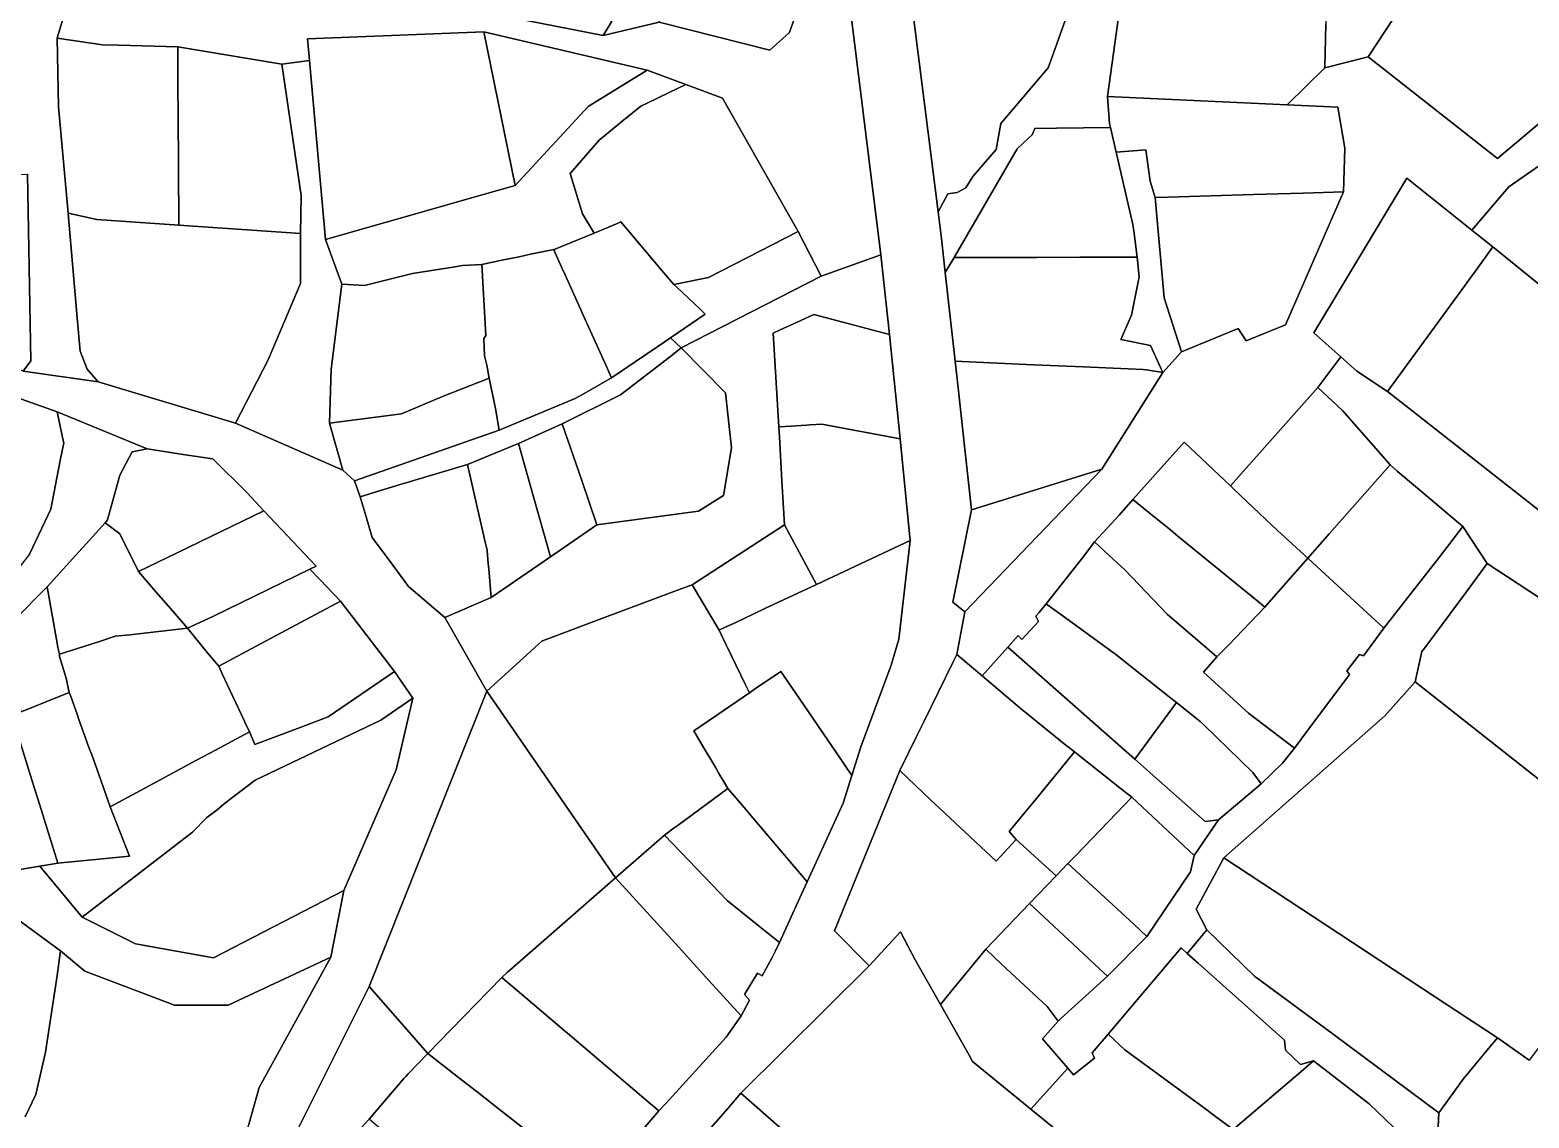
# Model space of a CAD drawing. Header units: inches. Extents: x 469561 to 471650, y 1000291 to 1003909.
# Drawn here: x 470679.8 to 470915.9, y 1002360.7 to 1002532 of the extents above; entities that cross this region are included whole.
import ezdxf

# ---------------------------------------------------------------- set-up
doc = ezdxf.new("R2010")
doc.units = ezdxf.units.IN
doc.header["$MEASUREMENT"] = 0
doc.layers.add('Gulele_10_08_New_Parcel', color=7, linetype='Continuous')

msp = doc.modelspace()

# ---------------------------------------------------------------- linework, layer by layer
at = {"layer": 'Gulele_10_08_New_Parcel'}
for points in [[(470770.0717, 1002531.1356), (470771.3655, 1002533.2919), (470773.953, 1002549.507), (470772.3142, 1002558.7358), (470779.128, 1002560.1158), (470788.6417, 1002569.1918), (470793.9631, 1002577.7971), (470794.2103, 1002571.3618), (470781.7736, 1002555.4943), (470779.671, 1002548.4184), (470781.3338, 1002547.7332), (470782.2689, 1002547.3886), (470779.2759, 1002534.9464), (470778.8694, 1002533.2563)], [(470725.394, 1002535.3619), (470729.5443, 1002549.4143), (470731.1791, 1002554.9496), (470732.3383, 1002557.5052), (470734.2667, 1002561.7569), (470738.7436, 1002560.2051), (470744.9728, 1002558.0458), (470751.9682, 1002556.4469), (470760.631, 1002557.2282), (470772.3142, 1002558.7358), (470773.953, 1002549.507), (470771.3655, 1002533.2919), (470770.0717, 1002531.1356), (470755.5816, 1002533.9819), (470746.2666, 1002535.1032)], [(470890.5225, 1002527.7846), (470906.9947, 1002552.885), (470934.4483, 1002532.715), (470925.5999, 1002524.1647), (470910.9166, 1002511.7606)], [(470778.8694, 1002533.2563), (470779.2759, 1002534.9464), (470782.2689, 1002547.3886), (470782.2949, 1002547.379), (470786.894, 1002545.7227), (470792.3162, 1002543.6857), (470794.9461, 1002542.7165), (470798.0049, 1002541.5892), (470799.0668, 1002541.1978), (470802.2783, 1002540.0142), (470800.8317, 1002535.7597), (470799.4208, 1002531.61), (470796.3113, 1002528.8367)], [(470849.4604, 1002521.5344), (470851.5894, 1002536.7739), (470855.97, 1002539.9602), (470864.0291, 1002539.755), (470872.7042, 1002539.5341), (470883.9681, 1002539.2473), (470883.842, 1002532.9632), (470883.7029, 1002526.0276), (470877.7682, 1002520.2238)], [(470684.0499, 1002530.7375), (470691.2043, 1002529.6682), (470693.7179, 1002529.5981), (470703.0728, 1002529.3373), (470703.0865, 1002526.9643), (470703.093, 1002525.8521), (470703.1509, 1002515.8495), (470703.1654, 1002513.3513), (470703.1817, 1002510.5414), (470703.2354, 1002501.2611), (470690.3349, 1002502.1384), (470685.8115, 1002503.1527), (470684.2672, 1002519.9116)], [(470723.4983, 1002530.6267), (470751.2887, 1002531.7096), (470756.1919, 1002507.5199), (470748.575, 1002505.348), (470745.1158, 1002504.3616), (470726.3372, 1002499.007), (470723.8072, 1002527.1865)], [(470751.2887, 1002531.7096), (470776.9642, 1002525.6572), (470767.6726, 1002519.9749), (470756.1919, 1002507.5199)], [(470703.0728, 1002529.3373), (470719.4339, 1002526.6271), (470722.4756, 1002505.9256), (470722.4193, 1002499.9566), (470703.2354, 1002501.2611), (470703.1817, 1002510.5414), (470703.1654, 1002513.3513), (470703.1509, 1002515.8495), (470703.093, 1002525.8521), (470703.0865, 1002526.9643)], [(470712.1417, 1002470.0917), (470717.3258, 1002480.0807), (470722.4161, 1002492.0895), (470722.4161, 1002499.6171), (470722.4193, 1002499.9566), (470722.4756, 1002505.9256), (470719.4339, 1002526.6271), (470723.8072, 1002527.1865), (470726.3372, 1002499.007), (470728.8795, 1002491.9735), (470727.229, 1002478.5797), (470726.9769, 1002470.0915), (470729.0593, 1002462.6793)], [(470726.3372, 1002499.007), (470745.1158, 1002504.3616), (470748.575, 1002505.348), (470756.1919, 1002507.5199), (470767.6726, 1002519.9749), (470776.9642, 1002525.6572), (470783.0772, 1002523.4029), (470780.4465, 1002522.1473), (470776.7609, 1002520.3883), (470775.9732, 1002520.0123), (470773.265, 1002517.7901), (470769.418, 1002514.6336), (470764.8797, 1002509.423), (470766.8127, 1002503.0359), (470768.6616, 1002500.0104), (470762.331, 1002497.4556), (470762.2639, 1002497.4416), (470758.6036, 1002496.6799), (470756.8266, 1002496.3101), (470754.0744, 1002495.7374), (470750.9363, 1002495.0843), (470747.8994, 1002494.9039), (470746.3722, 1002494.6571), (470740.0478, 1002493.6352), (470732.4765, 1002491.7459), (470728.8795, 1002491.9735)], [(470764.8797, 1002509.423), (470769.418, 1002514.6336), (470773.265, 1002517.7901), (470775.9732, 1002520.0123), (470776.7609, 1002520.3883), (470780.4465, 1002522.1473), (470783.0772, 1002523.4029), (470788.8372, 1002521.2787), (470800.7655, 1002500.2625), (470786.6465, 1002493.0349), (470781.1838, 1002491.9424), (470779.6309, 1002493.7777), (470772.8637, 1002501.7753), (470772.175, 1002501.486), (470768.6616, 1002500.0104), (470766.8127, 1002503.0359)], [(470849.4604, 1002521.5344), (470877.7682, 1002520.2238), (470885.7664, 1002519.8535), (470886.8676, 1002513.3796), (470886.6628, 1002506.5189), (470880.2832, 1002506.3263), (470872.4708, 1002506.0905), (470859.0316, 1002505.6848), (470856.9681, 1002505.6225), (470856.1837, 1002508.1998), (470855.5114, 1002513.1302), (470850.8423, 1002512.7767), (470849.9357, 1002516.6779), (470849.7966, 1002517.2763)], [(470906.8527, 1002500.4929), (470912.6597, 1002507.3033), (470933.244, 1002521.6588), (470947.316, 1002509.8934), (470943.4379, 1002503.7302), (470918.5038, 1002491.0917), (470910.1735, 1002497.8422), (470907.9085, 1002499.6501)], [(470825.3228, 1002496.2006), (470835.2803, 1002513.2913), (470837.056, 1002514.9922), (470837.6012, 1002515.5145), (470837.7545, 1002515.8657), (470838.0361, 1002516.5108), (470841.4607, 1002516.5589), (470849.9357, 1002516.6779), (470850.8423, 1002512.7767), (470851.9094, 1002508.1849), (470853.4944, 1002501.3644), (470853.6217, 1002500.3887), (470854.1667, 1002496.2098), (470845.4011, 1002496.207), (470845.1378, 1002496.2069), (470838.2767, 1002496.2047), (470837.9916, 1002496.2047), (470832.1691, 1002496.2028), (470830.215, 1002496.2022)], [(470850.8423, 1002512.7767), (470855.5114, 1002513.1302), (470856.1837, 1002508.1998), (470856.9681, 1002505.6225), (470857.4052, 1002500.8819), (470857.9381, 1002495.1016), (470858.4248, 1002489.8227), (470861.1142, 1002481.3064), (470858.1815, 1002478.0446), (470856.2564, 1002482.3141), (470851.5748, 1002483.2504), (470853.2393, 1002487.0737), (470854.4442, 1002493.156), (470854.1667, 1002496.2098), (470853.6217, 1002500.3887), (470853.4944, 1002501.3644), (470851.9094, 1002508.1849)], [(470679.9093, 1002479.8793), (470678.7366, 1002478.284), (470664.0934, 1002485.012), (470664.0125, 1002485.0852), (470662.2016, 1002486.7236), (470658.7828, 1002489.8168), (470653.4722, 1002496.0125), (470657.377, 1002498.2471), (470676.5859, 1002509.2397), (470679.393, 1002509.289)], [(470856.9681, 1002505.6225), (470859.0316, 1002505.6848), (470872.4708, 1002506.0905), (470880.2832, 1002506.3263), (470886.6628, 1002506.5189), (470877.5251, 1002485.5957), (470871.3218, 1002483.0789), (470870.0786, 1002485.0043), (470861.1142, 1002481.3064), (470858.4248, 1002489.8227), (470857.9381, 1002495.1016), (470857.4052, 1002500.8819)], [(470881.9565, 1002484.3319), (470896.6358, 1002508.648), (470906.8527, 1002500.4929), (470907.9085, 1002499.6501), (470910.1735, 1002497.8422), (470907.3571, 1002493.98), (470906.4772, 1002492.7734), (470905.3668, 1002491.2507), (470893.5699, 1002475.0732), (470888.7211, 1002478.2878), (470886.2278, 1002480.5156)], [(470685.8115, 1002503.1527), (470690.3349, 1002502.1384), (470703.2354, 1002501.2611), (470722.4193, 1002499.9566), (470722.4161, 1002499.6171), (470722.4161, 1002492.0895), (470717.3258, 1002480.0807), (470712.1417, 1002470.0917), (470690.5517, 1002476.603), (470688.8048, 1002478.6118), (470687.7044, 1002481.4356), (470687.2462, 1002486.702), (470685.8741, 1002502.4738)], [(470762.2639, 1002497.4416), (470762.331, 1002497.4556), (470768.6616, 1002500.0104), (470772.175, 1002501.486), (470772.8637, 1002501.7753), (470779.6309, 1002493.7777), (470781.1838, 1002491.9424), (470781.6344, 1002491.4937), (470785.3083, 1002488.0276), (470786.1452, 1002487.238), (470780.6725, 1002483.5327), (470778.6778, 1002482.1822), (470771.3753, 1002477.2382), (470770.3714, 1002479.4642), (470766.9716, 1002487.0029), (470766.3831, 1002488.3077), (470764.0606, 1002493.4576), (470763.5559, 1002494.5767), (470762.5081, 1002496.9002)], [(470780.6725, 1002483.5327), (470786.1452, 1002487.238), (470785.3083, 1002488.0276), (470781.6344, 1002491.4937), (470781.1838, 1002491.9424), (470786.6465, 1002493.0349), (470800.7655, 1002500.2625), (470804.3972, 1002493.2522), (470782.3604, 1002481.9414)], [(470750.9363, 1002495.0843), (470754.0744, 1002495.7374), (470756.8266, 1002496.3101), (470758.6036, 1002496.6799), (470762.2639, 1002497.4416), (470762.5081, 1002496.9002), (470763.5559, 1002494.5767), (470764.0606, 1002493.4576), (470766.3831, 1002488.3077), (470766.9716, 1002487.0029), (470770.3714, 1002479.4642), (470771.3753, 1002477.2382), (470770.6191, 1002476.8059), (470767.1759, 1002474.8377), (470765.6361, 1002473.9575), (470753.7022, 1002468.999), (470753.0967, 1002472.4007), (470752.124, 1002477.1863), (470751.7145, 1002479.2014), (470751.3827, 1002480.6943), (470751.2577, 1002483.4028), (470751.5997, 1002483.9156)], [(470893.5699, 1002475.0732), (470905.3668, 1002491.2507), (470906.4772, 1002492.7734), (470907.3571, 1002493.98), (470910.1735, 1002497.8422), (470918.5038, 1002491.0917), (470927.8764, 1002483.4818), (470932.0171, 1002480.1198), (470941.3557, 1002472.5375), (470956.7587, 1002459.4644), (470960.0287, 1002462.2337), (470961.5295, 1002460.372), (470972.3751, 1002446.9189), (470974.576, 1002443.1846), (470960.0293, 1002425.7793), (470958.6563, 1002424.0171), (470896.9289, 1002472.4383)], [(470726.9769, 1002470.0915), (470727.229, 1002478.5797), (470728.8795, 1002491.9735), (470732.4765, 1002491.7459), (470740.0478, 1002493.6352), (470746.3722, 1002494.6571), (470747.8994, 1002494.9039), (470750.9363, 1002495.0843), (470751.5997, 1002483.9156), (470751.2577, 1002483.4028), (470751.3827, 1002480.6943), (470751.7145, 1002479.2014), (470752.124, 1002477.1863), (470744.7479, 1002474.2806), (470738.2789, 1002471.5713)], [(470745.1299, 1002439.5004), (470752.4415, 1002442.6099), (470761.7724, 1002449.0544), (470769.0761, 1002454.0987), (470785.0804, 1002456.2206), (470788.9983, 1002458.6951), (470790.2603, 1002466.2256), (470789.3358, 1002474.8819), (470782.3604, 1002481.9414), (470804.3972, 1002493.2522), (470813.791, 1002496.5997), (470815.1609, 1002484.0731), (470803.2187, 1002487.2232), (470800.4826, 1002485.9621), (470797.9095, 1002484.7761), (470796.8488, 1002484.2872), (470797.7099, 1002469.5134), (470797.8027, 1002467.921), (470798.2053, 1002461.0131), (470798.6089, 1002454.0886), (470784.0879, 1002444.6516), (470781.7806, 1002443.7877), (470768.1669, 1002438.6902), (470764.3045, 1002437.244), (470760.4832, 1002435.8132), (470760.4523, 1002435.8016), (470758.0437, 1002433.6029), (470751.7479, 1002427.8559)], [(470823.9389, 1002493.8254), (470825.3228, 1002496.2006), (470830.215, 1002496.2022), (470832.1691, 1002496.2028), (470837.9916, 1002496.2047), (470838.2767, 1002496.2047), (470845.1378, 1002496.2069), (470845.4011, 1002496.207), (470854.1667, 1002496.2098), (470854.4442, 1002493.156), (470853.2393, 1002487.0737), (470851.5748, 1002483.2504), (470856.2564, 1002482.3141), (470858.1815, 1002478.0446), (470855.6234, 1002478.505), (470855.0734, 1002478.5295), (470852.7373, 1002478.6337), (470845.6849, 1002478.9484), (470837.8274, 1002479.2989), (470832.1582, 1002479.5518), (470825.4805, 1002479.8497)], [(470651.4985, 1002476.3818), (470656.0204, 1002485.4453), (470662.9886, 1002480.4225), (470673.176, 1002475.7373), (470675.9168, 1002474.7675), (470684.0851, 1002471.8772), (470685.0395, 1002467.3822), (470685.1195, 1002467.0053), (470684.571, 1002464.1958), (470683.0772, 1002456.544), (470679.7149, 1002449.4661), (470676.2412, 1002444.9838), (470671.0866, 1002443.1909), (470666.0441, 1002443.6392), (470660.5445, 1002446.4299), (470653.2156, 1002452.5767), (470654.0773, 1002463.8907), (470654.4437, 1002468.7003), (470654.5074, 1002469.5366), (470654.7681, 1002472.96)], [(470796.8488, 1002484.2872), (470797.9095, 1002484.7761), (470800.4826, 1002485.9621), (470803.2187, 1002487.2232), (470815.1609, 1002484.0731), (470816.8119, 1002467.6341), (470804.491, 1002469.9463), (470802.6101, 1002469.8262), (470802.0711, 1002469.7918), (470798.6979, 1002469.5765), (470797.7099, 1002469.5134)], [(470730.8847, 1002461.0057), (470753.7022, 1002468.999), (470765.6361, 1002473.9575), (470767.1759, 1002474.8377), (470770.6191, 1002476.8059), (470771.3753, 1002477.2382), (470778.6778, 1002482.1822), (470780.6725, 1002483.5327), (470782.3604, 1002481.9414), (470780.6895, 1002480.6516), (470772.7796, 1002474.5457), (470763.6191, 1002470.0075), (470756.7277, 1002466.898), (470748.7193, 1002463.5793), (470737.9544, 1002460.3499), (470734.2871, 1002459.2497), (470731.7673, 1002458.4938)], [(470763.6191, 1002470.0075), (470772.7796, 1002474.5457), (470780.6895, 1002480.6516), (470782.3604, 1002481.9414), (470789.3358, 1002474.8819), (470790.2603, 1002466.2256), (470788.9983, 1002458.6951), (470785.0804, 1002456.2206), (470769.0761, 1002454.0987), (470766.6925, 1002461.0477)], [(470882.587, 1002475.7181), (470886.2278, 1002480.5156), (470888.7211, 1002478.2878), (470893.5699, 1002475.0732), (470896.9289, 1002472.4383), (470958.6563, 1002424.0171), (470952.3649, 1002417.5359), (470932.01, 1002433.0614), (470909.2862, 1002447.9994), (470905.4539, 1002453.7903), (470897.982, 1002460.1216), (470895.1221, 1002462.545), (470893.9919, 1002463.5027), (470886.4876, 1002472.0647)], [(470825.4805, 1002479.8497), (470832.1582, 1002479.5518), (470837.8274, 1002479.2989), (470845.6849, 1002478.9484), (470852.7373, 1002478.6337), (470855.0734, 1002478.5295), (470855.6234, 1002478.505), (470858.1815, 1002478.0446), (470848.5639, 1002462.8173), (470828.0578, 1002456.4301), (470826.6855, 1002468.9004), (470825.9406, 1002475.6684)], [(470726.9769, 1002470.0915), (470738.2789, 1002471.5713), (470744.7479, 1002474.2806), (470752.124, 1002477.1863), (470753.0967, 1002472.4007), (470753.7022, 1002468.999), (470730.8847, 1002461.0057), (470729.0593, 1002462.6793)], [(470868.864, 1002460.1951), (470875.4592, 1002467.6553), (470882.587, 1002475.7181), (470886.4876, 1002472.0647), (470893.9919, 1002463.5027), (470884.4636, 1002452.6922), (470881.0376, 1002448.8051), (470880.4509, 1002449.3514), (470876.26, 1002453.1848), (470871.4913, 1002457.7048), (470869.3356, 1002459.7481)], [(470756.7277, 1002466.898), (470763.6191, 1002470.0075), (470766.6925, 1002461.0477), (470769.0761, 1002454.0987), (470761.7724, 1002449.0544), (470758.9968, 1002458.872)], [(470797.7099, 1002469.5134), (470798.6979, 1002469.5765), (470802.0711, 1002469.7918), (470802.6101, 1002469.8262), (470804.491, 1002469.9463), (470816.8119, 1002467.6341), (470818.421, 1002451.6117), (470803.6525, 1002444.6839), (470798.6089, 1002454.0886), (470798.2053, 1002461.0131), (470797.8027, 1002467.921)], [(470748.7193, 1002463.5793), (470756.7277, 1002466.898), (470758.9968, 1002458.872), (470761.7724, 1002449.0544), (470752.4415, 1002442.6099), (470752.3887, 1002443.1977), (470752.0864, 1002446.561), (470751.9083, 1002448.5425), (470751.7692, 1002450.0896), (470751.5354, 1002451.1237), (470749.8651, 1002458.5115)], [(470874.8856, 1002441.8251), (470874.2754, 1002441.1328), (470873.512, 1002441.7547), (470861.9731, 1002451.1551), (470860.5548, 1002452.3106), (470859.1246, 1002453.4758), (470856.8166, 1002455.356), (470853.4932, 1002458.0635), (470861.5584, 1002467.1197), (470868.864, 1002460.1951), (470869.3356, 1002459.7481), (470871.4913, 1002457.7048), (470876.26, 1002453.1848), (470880.4509, 1002449.3514), (470881.0376, 1002448.8051), (470877.5662, 1002444.8665)], [(470691.6468, 1002454.392), (470691.9941, 1002454.8553), (470693.9315, 1002461.8788), (470695.8954, 1002465.5792), (470698.2222, 1002466.054), (470704.2254, 1002465.1262), (470708.5737, 1002464.4542), (470714.0006, 1002459.0917), (470716.6225, 1002456.3067), (470704.8221, 1002450.5694), (470701.4314, 1002448.9209), (470696.9023, 1002446.7189), (470693.9402, 1002452.6636)], [(470731.7673, 1002458.4938), (470734.2871, 1002459.2497), (470737.9544, 1002460.3499), (470748.7193, 1002463.5793), (470749.8651, 1002458.5115), (470751.5354, 1002451.1237), (470751.7692, 1002450.0896), (470751.9083, 1002448.5425), (470752.0864, 1002446.561), (470752.3887, 1002443.1977), (470752.4415, 1002442.6099), (470745.1299, 1002439.5004), (470739.3793, 1002444.3793), (470736.3435, 1002448.5099), (470733.7002, 1002452.1066), (470732.7259, 1002455.326)], [(470825.1117, 1002441.8849), (470828.0578, 1002456.4301), (470848.5639, 1002462.8173), (470827.0398, 1002440.3747)], [(470881.0376, 1002448.8051), (470884.4636, 1002452.6922), (470893.9919, 1002463.5027), (470895.1221, 1002462.545), (470897.982, 1002460.1216), (470905.4539, 1002453.7903), (470901.846, 1002449.1585), (470896.7075, 1002442.5616), (470895.6275, 1002441.1751), (470893.0044, 1002437.8076), (470892.1383, 1002438.5991), (470891.0432, 1002439.6049), (470881.7563, 1002448.1359)], [(470868.517, 1002435.1448), (470866.71, 1002433.2658), (470865.5022, 1002434.3609), (470858.9226, 1002439.9452), (470852.2212, 1002446.9702), (470849.7531, 1002449.2434), (470847.4222, 1002451.3903), (470851.2926, 1002455.5924), (470853.4932, 1002458.0635), (470856.8166, 1002455.356), (470859.1246, 1002453.4758), (470860.5548, 1002452.3106), (470861.9731, 1002451.1551), (470873.512, 1002441.7547), (470874.2754, 1002441.1328)], [(470696.9023, 1002446.7189), (470701.4314, 1002448.9209), (470704.8221, 1002450.5694), (470716.6225, 1002456.3067), (470724.8504, 1002447.5667), (470723.8857, 1002447.0955), (470708.595, 1002439.6278), (470704.5754, 1002437.7845), (470702.3285, 1002440.4007), (470699.6242, 1002443.5496)], [(470682.5021, 1002444.3014), (470688.0171, 1002450.3869), (470688.1659, 1002450.5511), (470691.6468, 1002454.392), (470693.9402, 1002452.6636), (470696.9023, 1002446.7189), (470699.6242, 1002443.5496), (470702.3285, 1002440.4007), (470704.5754, 1002437.7845), (470695.4945, 1002436.7755), (470693.2235, 1002436.5232), (470690.9027, 1002435.7767), (470689.2678, 1002435.2508), (470684.4468, 1002433.7001), (470684.1839, 1002434.7363), (470684.0564, 1002435.4615)], [(470784.0879, 1002444.6516), (470798.6089, 1002454.0886), (470803.6525, 1002444.6839), (470795.5278, 1002440.8727), (470793.7777, 1002440.0518), (470791.0385, 1002438.7668), (470789.0606, 1002437.839), (470788.3332, 1002437.4978)], [(470839.2197, 1002373.1295), (470841.6991, 1002375.9288), (470842.1338, 1002376.324), (470844.8947, 1002378.8338), (470849.4824, 1002383.0044), (470855.6688, 1002389.2627), (470862.5741, 1002399.4432), (470863.134, 1002402.0026), (470866.9631, 1002407.6013), (470873.6664, 1002413.3096), (470877.0565, 1002416.5293), (470878.9422, 1002418.9169), (470880.877, 1002421.5198), (470887.5693, 1002430.5231), (470887.1919, 1002431.0686), (470889.1625, 1002433.6702), (470889.7914, 1002433.4604), (470893.0044, 1002437.8076), (470895.6275, 1002441.1751), (470896.7075, 1002442.5616), (470901.846, 1002449.1585), (470905.4539, 1002453.7903), (470909.2862, 1002447.9994), (470906.0995, 1002443.6992), (470899.4401, 1002434.7129), (470898.9936, 1002434.1104), (470897.9454, 1002429.3268), (470893.1452, 1002423.9978), (470867.801, 1002401.6121), (470863.4406, 1002393.5554), (470865.1177, 1002390.2824), (470862.041, 1002386.5827), (470861.0735, 1002387.4444), (470849.5824, 1002373.8843), (470847.0745, 1002370.9249), (470847.4231, 1002370.0873), (470844.1423, 1002367.4647), (470843.2188, 1002368.5275)], [(470788.3332, 1002437.4978), (470789.0606, 1002437.839), (470791.0385, 1002438.7668), (470793.7777, 1002440.0518), (470795.5278, 1002440.8727), (470803.6525, 1002444.6839), (470818.421, 1002451.6117), (470816.6328, 1002436.0953), (470815.3981, 1002431.9967), (470810.6318, 1002419.1149), (470809.2217, 1002414.621), (470806.9156, 1002417.9938), (470801.7134, 1002425.602), (470799.089, 1002429.4401), (470798.0269, 1002430.9935), (470794.2147, 1002428.3869), (470793.6694, 1002428.014), (470793.0864, 1002427.6154), (470792.4892, 1002428.857), (470788.713, 1002436.7082)], [(470877.0565, 1002416.5293), (470873.6664, 1002413.3096), (470872.3592, 1002415.0739), (470864.6102, 1002422.6252), (470864.049, 1002423.08), (470860.3353, 1002426.0895), (470859.4756, 1002426.7861), (470850.795, 1002433.6421), (470842.2826, 1002439.8508), (470840.098, 1002441.4442), (470839.8221, 1002441.6454), (470845.7516, 1002449.1537), (470847.4222, 1002451.3903), (470849.7531, 1002449.2434), (470852.2212, 1002446.9702), (470858.9226, 1002439.9452), (470865.5022, 1002434.3609), (470866.71, 1002433.2658), (470864.574, 1002430.8844), (470871.6795, 1002424.4391), (470878.9422, 1002418.9169)], [(470893.0044, 1002437.8076), (470889.7914, 1002433.4604), (470889.1625, 1002433.6702), (470887.1919, 1002431.0686), (470887.5693, 1002430.5231), (470880.877, 1002421.5198), (470878.9422, 1002418.9169), (470871.6795, 1002424.4391), (470864.574, 1002430.8844), (470866.71, 1002433.2658), (470868.517, 1002435.1448), (470874.2754, 1002441.1328), (470874.8856, 1002441.8251), (470877.5662, 1002444.8665), (470881.0376, 1002448.8051), (470881.7563, 1002448.1359), (470891.0432, 1002439.6049), (470892.1383, 1002438.5991)], [(470897.9454, 1002429.3268), (470898.9936, 1002434.1104), (470899.4401, 1002434.7129), (470906.0995, 1002443.6992), (470909.2862, 1002447.9994), (470932.01, 1002433.0614), (470918.3097, 1002413.3109)], [(470704.5754, 1002437.7845), (470708.595, 1002439.6278), (470723.8857, 1002447.0955), (470725.4949, 1002445.4195), (470728.7092, 1002442.0718), (470716.1955, 1002435.3704), (470709.5157, 1002431.7932), (470707.7081, 1002433.9854)], [(470676.4257, 1002436.9872), (470677.2086, 1002438.9643), (470682.5021, 1002444.3014), (470684.0564, 1002435.4615), (470684.1839, 1002434.7363), (470684.4468, 1002433.7001), (470684.4484, 1002433.3563), (470685.4793, 1002429.92), (470685.9708, 1002427.6939), (470678.4028, 1002424.6457), (470677.4586, 1002429.5813), (470676.7344, 1002433.3672), (470676.7204, 1002433.5306)], [(470751.7479, 1002427.8559), (470758.0437, 1002433.6029), (470760.4523, 1002435.8016), (470760.4832, 1002435.8132), (470764.3045, 1002437.244), (470768.1669, 1002438.6902), (470781.7806, 1002443.7877), (470784.0879, 1002444.6516), (470788.3332, 1002437.4978), (470788.713, 1002436.7082), (470792.4892, 1002428.857), (470793.0864, 1002427.6154), (470787.9817, 1002424.125), (470784.3266, 1002421.6258), (470785.803, 1002419.1319), (470787.7751, 1002415.8008), (470788.2913, 1002414.9289), (470789.1796, 1002413.4284), (470789.6937, 1002412.5601), (470781.8667, 1002406.7994), (470781.2298, 1002406.3307), (470779.6961, 1002405.2019), (470772.0179, 1002398.4835)], [(470709.5157, 1002431.7932), (470716.1955, 1002435.3704), (470728.7092, 1002442.0718), (470737.1893, 1002430.9793), (470726.7739, 1002423.8313), (470722.3168, 1002422.1627), (470715.1916, 1002419.4952), (470714.3393, 1002421.4793), (470713.6239, 1002423.009), (470713.55, 1002423.167), (470711.7477, 1002427.0207), (470710.0634, 1002430.6221)], [(470833.7942, 1002434.8041), (470835.4348, 1002436.6295), (470836.0008, 1002436.042), (470838.6212, 1002438.8745), (470838.202, 1002439.6928), (470838.6943, 1002440.2862), (470839.8221, 1002441.6454), (470840.098, 1002441.4442), (470842.2826, 1002439.8508), (470850.795, 1002433.6421), (470859.4756, 1002426.7861), (470860.3353, 1002426.0895), (470853.7894, 1002417.1494)], [(470684.4468, 1002433.7001), (470689.2678, 1002435.2508), (470690.9027, 1002435.7767), (470693.2235, 1002436.5232), (470695.4945, 1002436.7755), (470704.5754, 1002437.7845), (470707.7081, 1002433.9854), (470709.5157, 1002431.7932), (470710.0634, 1002430.6221), (470711.7477, 1002427.0207), (470713.55, 1002423.167), (470713.6239, 1002423.009), (470714.3393, 1002421.4793), (470708.9879, 1002418.5943), (470706.0379, 1002417.0039), (470697.8578, 1002412.594), (470692.4401, 1002409.6732), (470690.2463, 1002415.7843), (470689.5082, 1002417.8402), (470689.086, 1002419.0163), (470687.4555, 1002423.5581), (470687.214, 1002424.2309), (470686.2082, 1002427.0326), (470685.9708, 1002427.6939), (470685.4793, 1002429.92), (470684.4484, 1002433.3563)], [(470816.7519, 1002415.3655), (470819.3431, 1002420.6246), (470820.5949, 1002423.1655), (470825.1356, 1002432.3815), (470825.7664, 1002433.6617), (470829.7376, 1002430.2986), (470830.4894, 1002429.6619), (470835.9891, 1002425.0043), (470836.7712, 1002424.3419), (470842.6577, 1002419.6064), (470844.2585, 1002418.3187), (470841.749, 1002415.2407), (470837.8078, 1002410.4066), (470836.7146, 1002409.0656), (470834.0209, 1002405.7617), (470835.1114, 1002404.5153), (470831.9414, 1002401.1228), (470821.4305, 1002410.9445), (470820.445, 1002411.8654)], [(470829.7376, 1002430.2986), (470833.7942, 1002434.8041), (470853.7894, 1002417.1494), (470857.0772, 1002414.2464), (470864.8826, 1002407.3547), (470866.9631, 1002407.6013), (470863.134, 1002402.0026), (470853.2963, 1002411.2004), (470851.7084, 1002412.451), (470850.164, 1002413.6674), (470844.2585, 1002418.3187), (470842.6577, 1002419.6064), (470836.7712, 1002424.3419), (470835.9891, 1002425.0043), (470830.4894, 1002429.6619)], [(470681.3459, 1002400.3125), (470684.1839, 1002400.7855), (470695.4656, 1002401.8813), (470692.4401, 1002409.6732), (470697.8578, 1002412.594), (470706.0379, 1002417.0039), (470708.9879, 1002418.5943), (470714.3393, 1002421.4793), (470715.1916, 1002419.4952), (470722.3168, 1002422.1627), (470726.7739, 1002423.8313), (470737.1893, 1002430.9793), (470740.0719, 1002426.7836), (470735.0323, 1002423.315), (470715.2443, 1002413.8516), (470710.4241, 1002410.1681), (470709.2531, 1002409.212), (470707.6621, 1002407.996), (470705.3788, 1002405.6548), (470688.0116, 1002392.3059)], [(470784.3266, 1002421.6258), (470787.9817, 1002424.125), (470793.0864, 1002427.6154), (470793.6694, 1002428.014), (470794.2147, 1002428.3869), (470798.0269, 1002430.9935), (470799.089, 1002429.4401), (470801.7134, 1002425.602), (470806.9156, 1002417.9938), (470809.2217, 1002414.621), (470807.8527, 1002410.2579), (470805.0562, 1002404.1478), (470802.1708, 1002397.8436), (470795.4043, 1002405.8246), (470793.0504, 1002408.601), (470792.2929, 1002409.4944), (470789.6937, 1002412.5601), (470789.1796, 1002413.4284), (470788.2913, 1002414.9289), (470787.7751, 1002415.8008), (470785.803, 1002419.1319)], [(470867.801, 1002401.6121), (470893.1452, 1002423.9978), (470897.9454, 1002429.3268), (470918.3097, 1002413.3109), (470922.6439, 1002409.9209), (470927.07, 1002406.4589), (470938.3063, 1002399.5771), (470929.0335, 1002387.224), (470927.2152, 1002384.8016), (470915.9111, 1002369.7424), (470910.8793, 1002373.2793), (470900.971, 1002379.796), (470888.0547, 1002388.2912)], [(470676.9289, 1002424.0895), (470678.4028, 1002424.6457), (470685.9708, 1002427.6939), (470686.2082, 1002427.0326), (470687.214, 1002424.2309), (470687.4555, 1002423.5581), (470689.086, 1002419.0163), (470689.5082, 1002417.8402), (470690.2463, 1002415.7843), (470692.4401, 1002409.6732), (470695.4656, 1002401.8813), (470684.1839, 1002400.7855), (470682.5035, 1002406.1833), (470681.341, 1002409.9171), (470680.3089, 1002413.2324)], [(470688.0116, 1002392.3059), (470705.3788, 1002405.6548), (470707.6621, 1002407.996), (470709.2531, 1002409.212), (470710.4241, 1002410.1681), (470715.2443, 1002413.8516), (470735.0323, 1002423.315), (470740.0719, 1002426.7836), (470737.4536, 1002415.512), (470729.2157, 1002396.4982), (470708.7048, 1002385.8976), (470696.4319, 1002388.085)], [(470733.2157, 1002381.3841), (470751.7479, 1002427.8559), (470772.0179, 1002398.4835), (470762.3654, 1002390.0376), (470754.9533, 1002383.5519), (470754.1022, 1002382.8072), (470747.9968, 1002376.5345), (470742.425, 1002370.8101)], [(470667.2611, 1002420.4412), (470676.9289, 1002424.0895), (470680.3089, 1002413.2324), (470681.341, 1002409.9171), (470682.5035, 1002406.1833), (470684.1839, 1002400.7855), (470681.3459, 1002400.3125), (470678.5079, 1002399.8395), (470673.1473, 1002399.6292), (470672.747, 1002401.0444), (470672.082, 1002403.3958), (470670.0803, 1002410.4733), (470669.456, 1002412.6807)], [(470853.7894, 1002417.1494), (470860.3353, 1002426.0895), (470864.049, 1002423.08), (470864.6102, 1002422.6252), (470872.3592, 1002415.0739), (470873.6664, 1002413.3096), (470866.9631, 1002407.6013), (470864.8826, 1002407.3547), (470857.0772, 1002414.2464)], [(470834.0209, 1002405.7617), (470836.7146, 1002409.0656), (470837.8078, 1002410.4066), (470841.749, 1002415.2407), (470844.2585, 1002418.3187), (470850.164, 1002413.6674), (470851.7084, 1002412.451), (470853.2963, 1002411.2004), (470850.8866, 1002408.6903), (470844.4693, 1002402.0053), (470843.2576, 1002400.7431), (470841.4128, 1002398.8214), (470835.1114, 1002404.5153)], [(470806.4795, 1002390.1453), (470816.7519, 1002415.3655), (470820.445, 1002411.8654), (470821.4305, 1002410.9445), (470831.9414, 1002401.1228), (470835.1114, 1002404.5153), (470841.4128, 1002398.8214), (470839.9755, 1002397.3242), (470837.2223, 1002394.4561), (470830.2984, 1002387.2435), (470827.1607, 1002383.4178), (470824.9503, 1002380.7227), (470823.1643, 1002378.5451), (470819.2017, 1002385.5657), (470817.4346, 1002388.8883), (470816.8665, 1002389.9564), (470811.94, 1002384.627)], [(470779.6961, 1002405.2019), (470781.2298, 1002406.3307), (470781.8667, 1002406.7994), (470789.6937, 1002412.5601), (470792.2929, 1002409.4944), (470793.0504, 1002408.601), (470795.4043, 1002405.8246), (470802.1708, 1002397.8436), (470800.9656, 1002395.1999), (470797.8079, 1002388.2735), (470794.4141, 1002391.0113), (470789.583, 1002394.9087), (470782.2935, 1002402.4977)], [(470843.2576, 1002400.7431), (470844.4693, 1002402.0053), (470850.8866, 1002408.6903), (470853.2963, 1002411.2004), (470863.134, 1002402.0026), (470862.5741, 1002399.4432), (470855.6688, 1002389.2627), (470853.5597, 1002391.2136)], [(470772.0179, 1002398.4835), (470779.6961, 1002405.2019), (470782.2935, 1002402.4977), (470789.583, 1002394.9087), (470794.4141, 1002391.0113), (470797.8079, 1002388.2735), (470797.2119, 1002386.9662), (470796.6544, 1002385.9167), (470795.1221, 1002383.0324), (470794.3522, 1002383.4653), (470792.3396, 1002380.1081), (470793.0958, 1002379.2182), (470791.7732, 1002376.7286), (470786.7146, 1002382.2992), (470781.8976, 1002387.6038), (470775.3075, 1002394.8609)], [(470642.2193, 1002394.0793), (470642.4549, 1002402.0468), (470645.6281, 1002401.7185), (470654.1714, 1002400.7896), (470673.1473, 1002399.6292), (470678.5079, 1002399.8395), (470681.3459, 1002400.3125), (470688.0116, 1002392.3059), (470696.4319, 1002388.085), (470708.7048, 1002385.8976), (470729.2157, 1002396.4982), (470727.1563, 1002385.9818), (470711.0166, 1002378.4099), (470702.5265, 1002378.41), (470688.4043, 1002383.7944), (470684.6215, 1002386.9914), (470676.8878, 1002392.6281), (470646.8695, 1002393.3226)], [(470837.2223, 1002394.4561), (470839.9755, 1002397.3242), (470841.4128, 1002398.8214), (470843.2576, 1002400.7431), (470853.5597, 1002391.2136), (470855.6688, 1002389.2627), (470849.4824, 1002383.0044), (470847.5648, 1002384.7956), (470845.6471, 1002386.5868)], [(470863.4406, 1002393.5554), (470867.801, 1002401.6121), (470888.0547, 1002388.2912), (470900.971, 1002379.796), (470910.8793, 1002373.2793), (470909.4728, 1002371.5895), (470905.4693, 1002366.7793), (470901.6774, 1002361.455), (470885.0338, 1002373.8659), (470872.6332, 1002382.9813), (470865.1177, 1002390.2824)], [(470754.1022, 1002382.8072), (470754.9533, 1002383.5519), (470762.3654, 1002390.0376), (470772.0179, 1002398.4835), (470775.3075, 1002394.8609), (470781.8976, 1002387.6038), (470786.7146, 1002382.2992), (470791.7732, 1002376.7286), (470789.4538, 1002373.3694), (470787.2949, 1002371.0158), (470779.9069, 1002362.9612), (470778.8163, 1002361.7722), (470777.5079, 1002362.8858), (470764.4597, 1002373.9916), (470763.8499, 1002374.5106), (470757.8969, 1002379.5774)], [(470830.2984, 1002387.2435), (470837.2223, 1002394.4561), (470845.6471, 1002386.5868), (470847.5648, 1002384.7956), (470849.4824, 1002383.0044), (470844.8947, 1002378.8338), (470842.1338, 1002376.324), (470841.6991, 1002375.9288), (470839.9994, 1002378.2336), (470832.8134, 1002384.9077)], [(470791.7618, 1002364.5684), (470811.94, 1002384.627), (470816.8665, 1002389.9564), (470817.4346, 1002388.8883), (470819.2017, 1002385.5657), (470823.1643, 1002378.5451), (470827.001, 1002371.7474), (470827.672, 1002370.5585), (470828.2454, 1002369.5426), (470831.9297, 1002366.5331), (470837.409, 1002362.0572), (470843.966, 1002356.7011), (470839.6462, 1002351.3255), (470838.9208, 1002350.4228), (470829.3794, 1002338.5492), (470826.1893, 1002334.5793), (470820.3874, 1002339.6177), (470816.6479, 1002342.8651), (470815.5804, 1002343.792), (470804.5511, 1002353.3699), (470798.1696, 1002358.9116)], [(470862.041, 1002386.5827), (470865.1177, 1002390.2824), (470872.6332, 1002382.9813), (470885.0338, 1002373.8659), (470901.6774, 1002361.455), (470901.2276, 1002352.7626), (470896.8668, 1002356.9534), (470893.3551, 1002360.3283), (470890.6778, 1002362.9012), (470881.9428, 1002369.6846), (470879.876, 1002369.0801), (470877.5279, 1002371.3462), (470877.3392, 1002372.8987), (470874.5204, 1002375.4215), (470863.7576, 1002385.0539)], [(470823.1643, 1002378.5451), (470824.9503, 1002380.7227), (470827.1607, 1002383.4178), (470830.2984, 1002387.2435), (470832.8134, 1002384.9077), (470839.9994, 1002378.2336), (470841.6991, 1002375.9288), (470839.2197, 1002373.1295), (470843.2188, 1002368.5275), (470837.409, 1002362.0572), (470831.9297, 1002366.5331), (470828.2454, 1002369.5426), (470827.672, 1002370.5585), (470827.001, 1002371.7474)], [(470849.5824, 1002373.8843), (470861.0735, 1002387.4444), (470862.041, 1002386.5827), (470863.7576, 1002385.0539), (470874.5204, 1002375.4215), (470877.3392, 1002372.8987), (470877.5279, 1002371.3462), (470879.876, 1002369.0801), (470881.9428, 1002369.6846), (470880.2708, 1002368.2533), (470869.2796, 1002358.8444), (470866.4891, 1002360.8932), (470864.7327, 1002362.1827), (470852.2028, 1002371.382)], [(470719.8171, 1002354.6016), (470733.2157, 1002381.3841), (470742.425, 1002370.8101), (470739.3475, 1002367.634), (470738.9749, 1002367.2011), (470738.684, 1002366.8631), (470733.1893, 1002360.4793), (470726.8238, 1002353.5575), (470725.4643, 1002352.0793), (470724.8439, 1002351.4047), (470724.6692, 1002351.2147), (470721.7899, 1002348.2554), (470720.4507, 1002352.5635)], [(470742.425, 1002370.8101), (470747.9968, 1002376.5345), (470754.1022, 1002382.8072), (470757.8969, 1002379.5774), (470763.8499, 1002374.5106), (470764.4597, 1002373.9916), (470777.5079, 1002362.8858), (470778.8163, 1002361.7722), (470768.8987, 1002350.175), (470760.6769, 1002356.5835), (470753.9885, 1002361.7969), (470750.1957, 1002364.7532), (470747.2802, 1002367.0257), (470745.0637, 1002368.7533)], [(470837.409, 1002362.0572), (470843.2188, 1002368.5275), (470844.1423, 1002367.4647), (470847.4231, 1002370.0873), (470847.0745, 1002370.9249), (470849.5824, 1002373.8843), (470852.2028, 1002371.382), (470864.7327, 1002362.1827), (470866.4891, 1002360.8932), (470869.2796, 1002358.8444), (470864.3296, 1002351.3837), (470860.916, 1002346.2387), (470859.5931, 1002344.2449), (470858.896, 1002344.8006), (470849.1269, 1002352.5874), (470845.8913, 1002355.1665), (470843.966, 1002356.7011)], [(470733.1893, 1002360.4793), (470738.684, 1002366.8631), (470738.9749, 1002367.2011), (470739.3475, 1002367.634), (470742.425, 1002370.8101), (470745.0637, 1002368.7533), (470747.2802, 1002367.0257), (470750.1957, 1002364.7532), (470753.9885, 1002361.7969), (470760.6769, 1002356.5835), (470768.8987, 1002350.175), (470760.5183, 1002340.5178), (470758.7493, 1002338.4793), (470755.0459, 1002341.6669), (470743.9979, 1002351.1761), (470741.6156, 1002353.2266), (470737.5339, 1002356.7398), (470735.1102, 1002358.8259)], [(470859.5931, 1002344.2449), (470860.916, 1002346.2387), (470864.3296, 1002351.3837), (470869.2796, 1002358.8444), (470880.2708, 1002368.2533), (470881.9428, 1002369.6846), (470890.6778, 1002362.9012), (470893.3551, 1002360.3283), (470896.8668, 1002356.9534), (470901.2276, 1002352.7626), (470899.5095, 1002350.6959), (470898.9719, 1002350.0257), (470897.7462, 1002348.4977), (470896.7525, 1002347.2589), (470896.6293, 1002344.7793), (470896.332, 1002344.3972), (470895.016, 1002342.7059), (470885.2878, 1002332.9551), (470880.18, 1002327.8354)], [(470782.2231, 1002353.5739), (470783.5301, 1002355.0804), (470784.1473, 1002354.9395), (470786.0342, 1002356.9118), (470785.9275, 1002357.8437), (470789.6653, 1002362.1519), (470791.7618, 1002364.5684), (470798.1696, 1002358.9116), (470804.5511, 1002353.3699), (470815.5804, 1002343.792), (470816.6479, 1002342.8651), (470820.3874, 1002339.6177), (470826.1893, 1002334.5793), (470816.6454, 1002323.2856), (470810.5851, 1002328.5677), (470807.261, 1002331.4649), (470803.5785, 1002334.6745), (470796.239, 1002341.0715), (470788.0674, 1002348.1938), (470785.3622, 1002350.5515)]]:
    msp.add_lwpolyline(points, close=True, dxfattribs=at)
for points in [[(470675.7138, 1002572.0183), (470683.5625, 1002572.7946), (470685.8913, 1002555.8033), (470686.1995, 1002544.2162), (470686.3028, 1002540.3364), (470686.3184, 1002539.7481), (470686.3566, 1002538.3148), (470684.0499, 1002530.7375), (470684.2672, 1002519.9116), (470685.8115, 1002503.1527), (470685.8741, 1002502.4738), (470687.2462, 1002486.702), (470687.7044, 1002481.4356), (470688.8048, 1002478.6118), (470690.5517, 1002476.603), (470678.7366, 1002478.284), (470679.9093, 1002479.8793), (470679.393, 1002509.289)], [(470906.9947, 1002552.885), (470890.5225, 1002527.7846), (470883.7029, 1002526.0276), (470883.842, 1002532.9632)], [(470807.136, 1002550.339), (470813.791, 1002496.5997), (470804.3972, 1002493.2522), (470800.7655, 1002500.2625), (470788.8372, 1002521.2787), (470783.0772, 1002523.4029), (470776.9642, 1002525.6572), (470751.2887, 1002531.7096), (470723.4983, 1002530.6267), (470723.8072, 1002527.1865), (470719.4339, 1002526.6271), (470703.0728, 1002529.3373), (470693.7179, 1002529.5981), (470691.2043, 1002529.6682), (470684.0499, 1002530.7375), (470686.3566, 1002538.3148)], [(470768.8987, 1002350.175), (470778.8163, 1002361.7722), (470779.9069, 1002362.9612), (470787.2949, 1002371.0158), (470789.4538, 1002373.3694), (470791.7732, 1002376.7286), (470793.0958, 1002379.2182), (470792.3396, 1002380.1081), (470794.3522, 1002383.4653), (470795.1221, 1002383.0324), (470796.6544, 1002385.9167), (470797.2119, 1002386.9662), (470797.8079, 1002388.2735), (470800.9656, 1002395.1999), (470802.1708, 1002397.8436), (470805.0562, 1002404.1478), (470807.8527, 1002410.2579), (470809.2217, 1002414.621), (470810.6318, 1002419.1149), (470815.3981, 1002431.9967), (470816.6328, 1002436.0953), (470818.421, 1002451.6117), (470816.8119, 1002467.6341), (470815.1609, 1002484.0731), (470813.791, 1002496.5997), (470807.136, 1002550.339)], [(470817.58, 1002544.9202), (470822.823, 1002503.347), (470823.3466, 1002499.195), (470823.9389, 1002493.8254), (470825.4805, 1002479.8497), (470825.9406, 1002475.6684), (470826.6855, 1002468.9004), (470828.0578, 1002456.4301), (470825.1117, 1002441.8849), (470827.0398, 1002440.3747), (470825.7664, 1002433.6617), (470825.1356, 1002432.3815), (470820.5949, 1002423.1655), (470819.3431, 1002420.6246), (470816.7519, 1002415.3655), (470806.4795, 1002390.1453), (470811.94, 1002384.627), (470791.7618, 1002364.5684), (470789.6653, 1002362.1519), (470785.9275, 1002357.8437)], [(470844.1585, 1002537.3866), (470841.2141, 1002529.1004), (470840.1215, 1002526.025), (470832.6959, 1002517.2998), (470831.9324, 1002513.1987), (470828.2958, 1002508.9287), (470827.1902, 1002507.1597), (470825.8159, 1002506.4074), (470824.3549, 1002506.1842), (470822.823, 1002503.347), (470817.58, 1002544.9202)], [(470851.5894, 1002536.7739), (470849.4604, 1002521.5344), (470849.7966, 1002517.2763), (470849.9357, 1002516.6779), (470841.4607, 1002516.5589), (470838.0361, 1002516.5108), (470837.7545, 1002515.8657), (470837.6012, 1002515.5145), (470837.056, 1002514.9922), (470835.2803, 1002513.2913), (470825.3228, 1002496.2006), (470823.9389, 1002493.8254), (470823.3466, 1002499.195), (470822.823, 1002503.347), (470824.3549, 1002506.1842), (470825.8159, 1002506.4074), (470827.1902, 1002507.1597), (470828.2958, 1002508.9287), (470831.9324, 1002513.1987), (470832.6959, 1002517.2998), (470840.1215, 1002526.025), (470841.2141, 1002529.1004), (470844.1585, 1002537.3866)], [(470755.5816, 1002533.9819), (470770.0717, 1002531.1356), (470778.8694, 1002533.2563), (470796.3113, 1002528.8367), (470799.4208, 1002531.61), (470800.8317, 1002535.7597)], [(470933.244, 1002521.6588), (470912.6597, 1002507.3033), (470906.8527, 1002500.4929), (470896.6358, 1002508.648), (470881.9565, 1002484.3319), (470886.2278, 1002480.5156), (470882.587, 1002475.7181), (470875.4592, 1002467.6553), (470868.864, 1002460.1951), (470861.5584, 1002467.1197), (470853.4932, 1002458.0635), (470851.2926, 1002455.5924), (470847.4222, 1002451.3903), (470845.7516, 1002449.1537), (470839.8221, 1002441.6454), (470838.6943, 1002440.2862), (470838.202, 1002439.6928), (470838.6212, 1002438.8745), (470836.0008, 1002436.042), (470835.4348, 1002436.6295), (470833.7942, 1002434.8041), (470829.7376, 1002430.2986), (470825.7664, 1002433.6617), (470827.0398, 1002440.3747), (470848.5639, 1002462.8173), (470858.1815, 1002478.0446), (470861.1142, 1002481.3064), (470870.0786, 1002485.0043), (470871.3218, 1002483.0789), (470877.5251, 1002485.5957), (470886.6628, 1002506.5189), (470886.8676, 1002513.3796), (470885.7664, 1002519.8535), (470877.7682, 1002520.2238), (470883.7029, 1002526.0276), (470890.5225, 1002527.7846), (470910.9166, 1002511.7606), (470925.5999, 1002524.1647)], [(470678.7366, 1002478.284), (470690.5517, 1002476.603), (470712.1417, 1002470.0917), (470729.0593, 1002462.6793), (470730.8847, 1002461.0057), (470731.7673, 1002458.4938), (470732.7259, 1002455.326), (470733.7002, 1002452.1066), (470736.3435, 1002448.5099), (470739.3793, 1002444.3793), (470745.1299, 1002439.5004), (470751.7479, 1002427.8559), (470733.2157, 1002381.3841), (470719.8171, 1002354.6016)], [(470713.4544, 1002356.8722), (470715.8922, 1002365.4537), (470727.1563, 1002385.9818), (470729.2157, 1002396.4982), (470737.4536, 1002415.512), (470740.0719, 1002426.7836), (470737.1893, 1002430.9793), (470728.7092, 1002442.0718), (470725.4949, 1002445.4195), (470723.8857, 1002447.0955), (470724.8504, 1002447.5667), (470716.6225, 1002456.3067), (470714.0006, 1002459.0917), (470708.5737, 1002464.4542), (470704.2254, 1002465.1262), (470698.2222, 1002466.054), (470684.0851, 1002471.8772), (470675.9168, 1002474.7675)], [(470679.7149, 1002449.4661), (470683.0772, 1002456.544), (470684.571, 1002464.1958), (470685.1195, 1002467.0053), (470685.0395, 1002467.3822), (470684.0851, 1002471.8772), (470698.2222, 1002466.054), (470695.8954, 1002465.5792), (470693.9315, 1002461.8788), (470691.9941, 1002454.8553), (470691.6468, 1002454.392), (470688.1659, 1002450.5511), (470688.0171, 1002450.3869), (470682.5021, 1002444.3014), (470677.2086, 1002438.9643)], [(470676.8878, 1002392.6281), (470684.6215, 1002386.9914), (470684.0751, 1002383.1214), (470682.2258, 1002371.0064), (470680.7127, 1002364.36), (470679.0314, 1002360.8265)], [(470679.0314, 1002360.8265), (470680.7127, 1002364.36), (470682.2258, 1002371.0064), (470684.0751, 1002383.1214), (470684.6215, 1002386.9914), (470688.4043, 1002383.7944), (470702.5265, 1002378.41), (470711.0166, 1002378.4099), (470727.1563, 1002385.9818), (470715.8922, 1002365.4537), (470713.4544, 1002356.8722), (470712.2662, 1002347.6856), (470703.2727, 1002341.7867), (470696.6969, 1002330.3757), (470697.9458, 1002327.2745), (470685.8855, 1002319.1802), (470692.5195, 1002308.904), (470691.4965, 1002304.771), (470690.1598, 1002305.3114), (470677.0916, 1002310.5952)], [(470901.2276, 1002352.7626), (470901.6774, 1002361.455), (470905.4693, 1002366.7793), (470909.4728, 1002371.5895), (470910.8793, 1002373.2793), (470915.9111, 1002369.7424)]]:
    msp.add_lwpolyline(points, dxfattribs=at)

doc.saveas('drawing.dxf')
